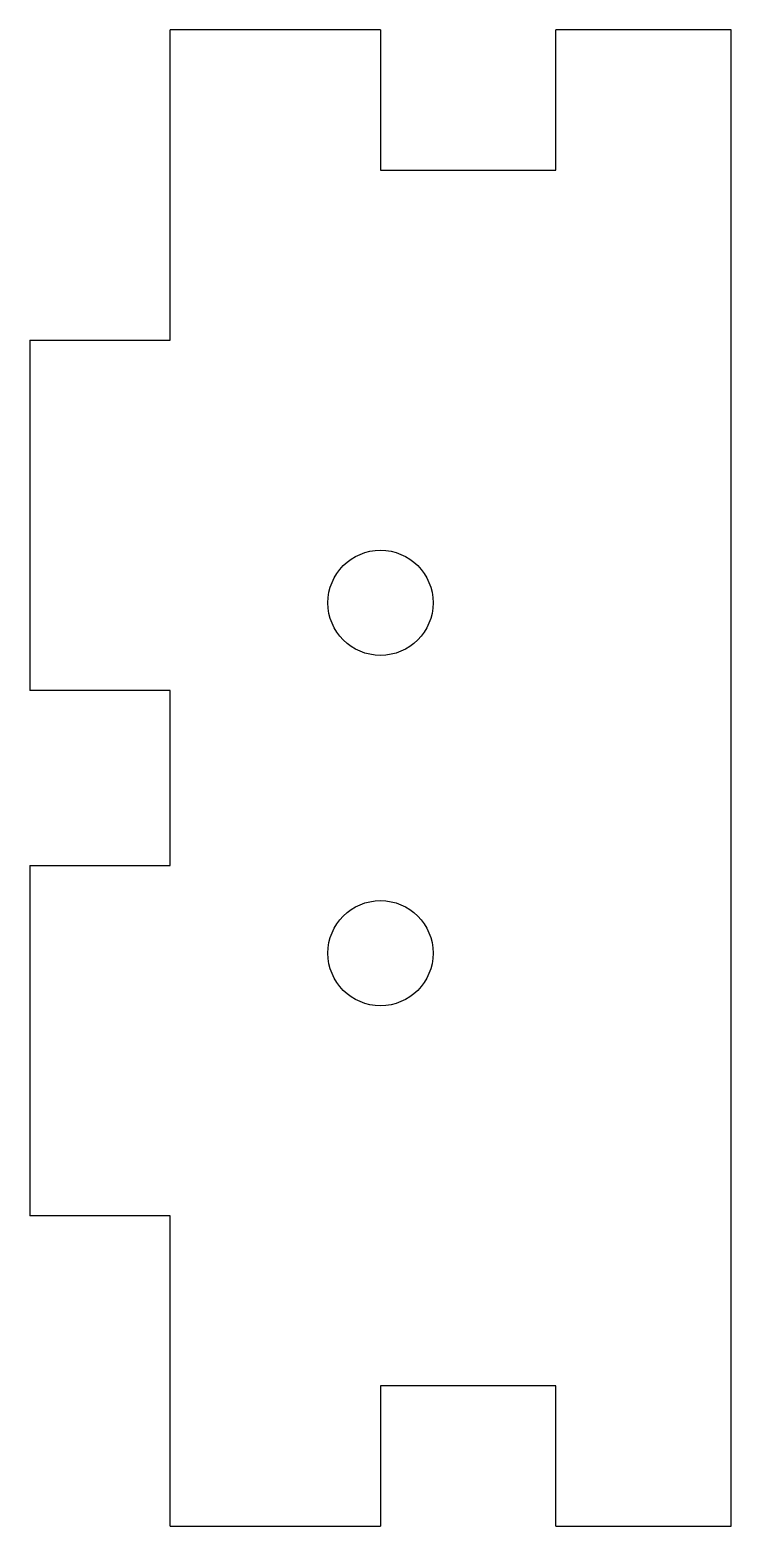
# Model space of a CAD drawing. Header units: millimetres. Extents: x 0 to 20, y -42.7 to 0.
import ezdxf

# ---------------------------------------------------------------- set-up
doc = ezdxf.new("R2010")
doc.units = ezdxf.units.MM

msp = doc.modelspace()

# ---------------------------------------------------------------- linework, layer by layer
at = {"color": 7, "linetype": 'Continuous', "lineweight": 25}
for p, q in [((10, 0), (4, 0)), ((4, -8.85), (4, 0)), ((10, 0), (10, -4)), ((20, 0), (15, 0)), ((15, -4), (15, 0)), ((20, -42.7), (20, 0)), ((10, -4), (15, -4)), ((0, -8.85), (4, -8.85)), ((0, -8.85), (0, -18.85)), ((4, -18.85), (0, -18.85)), ((4, -23.85), (4, -18.85)), ((0, -23.85), (4, -23.85)), ((0, -23.85), (0, -33.85)), ((4, -33.85), (0, -33.85)), ((4, -42.7), (4, -33.85)), ((10, -38.7), (10, -42.7)), ((15, -38.7), (10, -38.7)), ((15, -42.7), (15, -38.7)), ((4, -42.7), (10, -42.7)), ((15, -42.7), (20, -42.7))]:
    msp.add_line(p, q, dxfattribs=at)
for centre in [(10, -16.35), (10, -26.35)]:
    msp.add_circle(centre, 1.5, dxfattribs=at)

doc.saveas('drawing.dxf')
